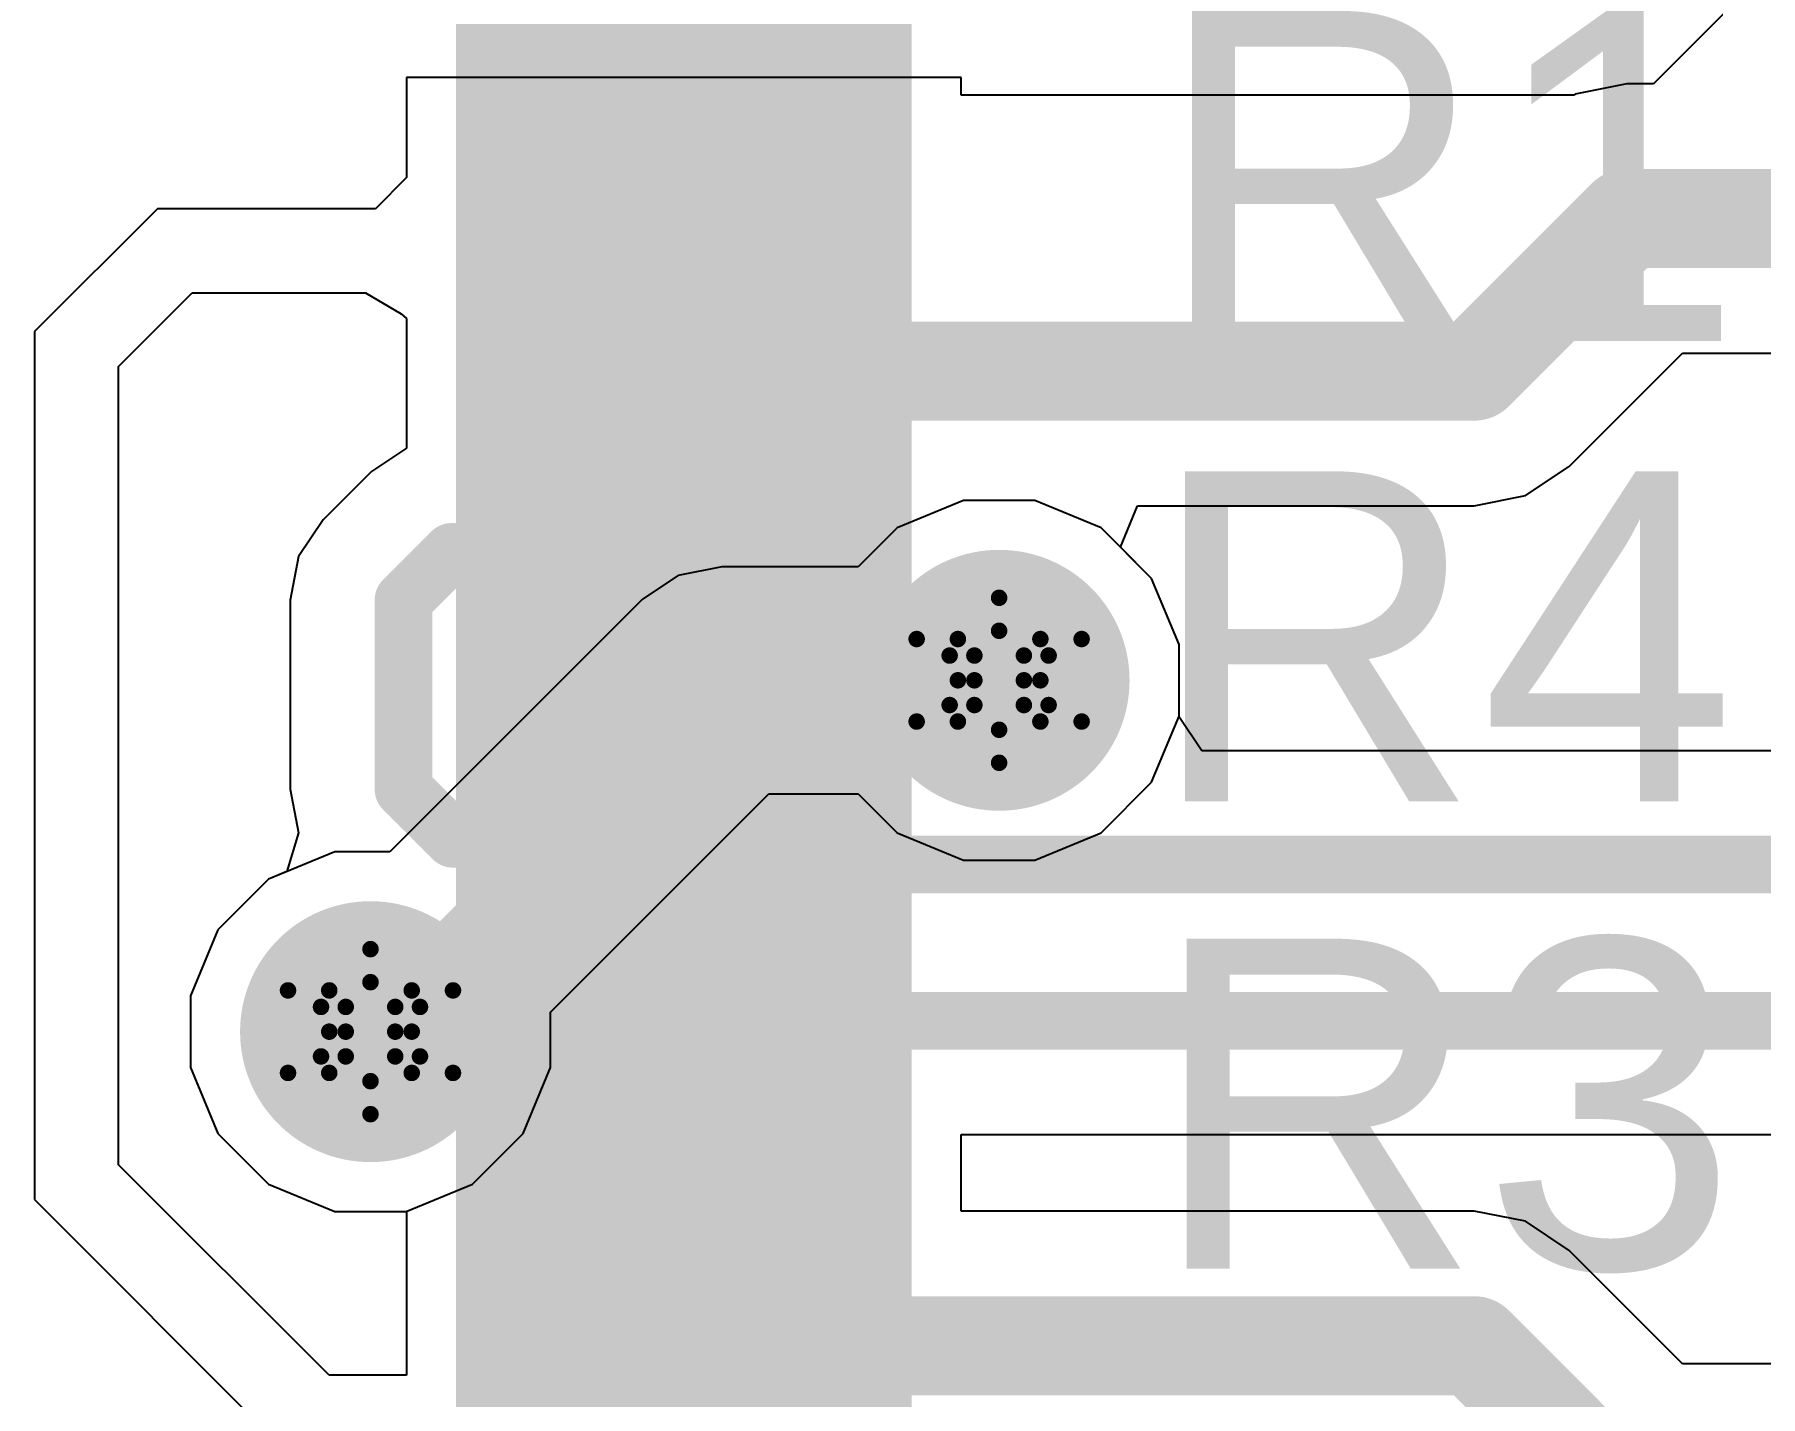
# Model space of a CAD drawing. Header units: inches. Extents: x -18 to 237, y -41 to 211.
# Drawn here: x 0.41 to 5.73, y 92 to 96.19 of the extents above; entities that cross this region are included whole.
import ezdxf

# ---------------------------------------------------------------- set-up
doc = ezdxf.new("R2010")
doc.units = ezdxf.units.IN
for name, color, linetype in [('Bottom Layer', 5, 'Continuous'), ('Bottom Solder', 6, 'Continuous'), ('Drill Drawing', 1, 'Continuous'), ('Top Layer', 1, 'Continuous'), ('Top Overlay', 2, 'Continuous'), ('Top Paste', 8, 'Continuous'), ('Top Solder', 216, 'Continuous'), ('Via Holes', 16, 'Continuous')]:
    doc.layers.add(name, color=color, linetype=linetype)
doc.styles.add('Arial', font='', dxfattribs={"height": 0.2})
doc.styles.get('Arial').set_extended_font_data('Arial')

# ---------------------------------------------------------------- blocks, each defined once
blk = doc.blocks.new('TYPE_C_31_M_12__110')
at = {"layer": 'Top Layer'}
for points in [[(0.5, 0.6), (1.1, 0.6), (1.1, -0.6), (0.5, -0.6)], [(1.3, 0.6), (1.6, 0.6), (1.6, -0.6), (1.3, -0.6)], [(1.8, 0.6), (2.1, 0.6), (2.1, -0.6), (1.8, -0.6)], [(2.3, 0.6), (2.6, 0.6), (2.6, -0.6), (2.3, -0.6)], [(2.8, 0.6), (3.1, 0.6), (3.1, -0.6), (2.8, -0.6)], [(3.6, -0.6), (3.3, -0.6), (3.3, 0.6), (3.6, 0.6)], [(4.1, -0.6), (3.8, -0.6), (3.8, 0.6), (4.1, 0.6)], [(4.6, -0.6), (4.3, -0.6), (4.3, 0.6), (4.6, 0.6)], [(5.1, -0.6), (4.8, -0.6), (4.8, 0.6), (5.1, 0.6)]]:
    blk.add_hatch(color=1, dxfattribs=at).paths.add_polyline_path(points)
at = {"layer": 'Top Paste'}
for points in [[(0.5, 0.6), (1.1, 0.6), (1.1, -0.6), (0.5, -0.6)], [(1.3, 0.6), (1.6, 0.6), (1.6, -0.6), (1.3, -0.6)], [(1.8, 0.6), (2.1, 0.6), (2.1, -0.6), (1.8, -0.6)], [(2.3, 0.6), (2.6, 0.6), (2.6, -0.6), (2.3, -0.6)], [(2.8, 0.6), (3.1, 0.6), (3.1, -0.6), (2.8, -0.6)], [(3.6, -0.6), (3.3, -0.6), (3.3, 0.6), (3.6, 0.6)], [(4.1, -0.6), (3.8, -0.6), (3.8, 0.6), (4.1, 0.6)], [(4.6, -0.6), (4.3, -0.6), (4.3, 0.6), (4.6, 0.6)], [(5.1, -0.6), (4.8, -0.6), (4.8, 0.6), (5.1, 0.6)]]:
    blk.add_hatch(color=8, dxfattribs=at).paths.add_polyline_path(points)
at = {"layer": 'Top Solder'}
for points in [[(0.3984, 0.7016), (1.2016, 0.7016), (1.2016, -0.7016), (0.3984, -0.7016)], [(1.1984, 0.7016), (1.7016, 0.7016), (1.7016, -0.7016), (1.1984, -0.7016)], [(1.6984, 0.7016), (2.2016, 0.7016), (2.2016, -0.7016), (1.6984, -0.7016)], [(2.1984, 0.7016), (2.7016, 0.7016), (2.7016, -0.7016), (2.1984, -0.7016)], [(2.6984, 0.7016), (3.2016, 0.7016), (3.2016, -0.7016), (2.6984, -0.7016)], [(3.7016, -0.7016), (3.1984, -0.7016), (3.1984, 0.7016), (3.7016, 0.7016)], [(4.2016, -0.7016), (3.6984, -0.7016), (3.6984, 0.7016), (4.2016, 0.7016)], [(4.7016, -0.7016), (4.1984, -0.7016), (4.1984, 0.7016), (4.7016, 0.7016)], [(5.2016, -0.7016), (4.6984, -0.7016), (4.6984, 0.7016), (5.2016, 0.7016)]]:
    blk.add_hatch(color=216, dxfattribs=at).paths.add_polyline_path(points)

msp = doc.modelspace()

# ---------------------------------------------------------------- hatches: boundary and pattern name
at = {"layer": 'Bottom Layer'}
h = msp.add_hatch(color=5, dxfattribs=at)
edge = h.paths.add_edge_path()
edge.add_arc((3.3836, 94.2017), 0.3, 0, 360)
h = msp.add_hatch(color=5, dxfattribs=at)
edge = h.paths.add_edge_path()
edge.add_arc((1.4478, 93.12), 0.3, 0, 360)
at = {"layer": 'Bottom Solder'}
h = msp.add_hatch(color=6, dxfattribs=at)
edge = h.paths.add_edge_path()
edge.add_arc((3.3836, 94.2017), 0.4016, 0, 360)
h = msp.add_hatch(color=6, dxfattribs=at)
edge = h.paths.add_edge_path()
edge.add_arc((1.4478, 93.12), 0.4016, 0, 360)
at = {"layer": 'Top Layer'}
h = msp.add_hatch(color=1, dxfattribs=at)
edge = h.paths.add_edge_path()
edge.add_arc((3.3836, 94.2017), 0.3, 0, 360)
h = msp.add_hatch(color=1, dxfattribs=at)
edge = h.paths.add_edge_path()
edge.add_arc((1.4478, 93.12), 0.3, 0, 360)
at = {"layer": 'Top Solder'}
h = msp.add_hatch(color=216, dxfattribs=at)
edge = h.paths.add_edge_path()
edge.add_arc((3.3836, 94.2017), 0.4016, 0, 360)
h = msp.add_hatch(color=216, dxfattribs=at)
edge = h.paths.add_edge_path()
edge.add_arc((1.4478, 93.12), 0.4016, 0, 360)
at = {"layer": 'Via Holes'}
h = msp.add_hatch(color=7, dxfattribs=at)
edge = h.paths.add_edge_path()
edge.add_arc((3.3836, 94.2017), 0.15, 0, 360)
h = msp.add_hatch(color=7, dxfattribs=at)
edge = h.paths.add_edge_path()
edge.add_arc((1.4478, 93.12), 0.15, 0, 360)

# ---------------------------------------------------------------- linework, layer by layer
at = {"layer": 'Bottom Layer'}
for p, q in [((3.2734, 94.7557), (3.0698, 94.6714)), ((3.4938, 94.7557), (3.2734, 94.7557)), ((3.6974, 94.6714), (3.4938, 94.7557)), ((3.0698, 94.6714), (2.9498, 94.5514)), ((3.8533, 94.5156), (3.6974, 94.6714)), ((2.3957, 94.5247), (2.2823, 94.449)), ((2.5295, 94.5514), (2.3957, 94.5247)), ((2.9498, 94.5514), (2.5295, 94.5514)), ((2.5295, 94.5514), (2.5295, 94.5514)), ((3.9376, 94.3119), (3.8533, 94.5156)), ((2.2823, 94.4489), (1.5074, 93.674)), ((2.2823, 94.449), (2.2823, 94.4489)), ((3.9376, 94.0915), (3.9376, 94.3119)), ((3.8533, 93.8879), (3.9376, 94.0915)), ((3.6974, 93.7321), (3.8533, 93.8879)), ((2.0018, 93.1796), (2.6743, 93.8521)), ((2.6743, 93.8521), (2.9498, 93.8521)), ((2.9498, 93.8521), (3.0698, 93.7321)), ((3.0698, 93.7321), (3.2734, 93.6477)), ((3.4938, 93.6477), (3.6974, 93.7321)), ((1.3376, 93.674), (1.134, 93.5897)), ((1.5074, 93.674), (1.3376, 93.674)), ((3.2734, 93.6477), (3.4938, 93.6477)), ((1.134, 93.5897), (0.9781, 93.4339)), ((0.9781, 93.4339), (0.8938, 93.2302)), ((0.8938, 93.2302), (0.8938, 93.0098)), ((2.0018, 93.0098), (2.0018, 93.1796)), ((0.8938, 93.0098), (0.9781, 92.8062)), ((1.9175, 92.8062), (2.0018, 93.0098)), ((0.9781, 92.8062), (1.134, 92.6504)), ((1.7616, 92.6504), (1.9175, 92.8062)), ((1.134, 92.6504), (1.3376, 92.566)), ((1.558, 92.566), (1.7616, 92.6504)), ((1.3376, 92.566), (1.558, 92.566))]:
    msp.add_line(p, q, dxfattribs=at)
for points in [[(1.4478, 93.12, 0.1778, 0.1778, 0), (2.5295, 94.2017, 0.1778, 0.1778, 0)], [(2.5295, 94.2017, 0.1778, 0.1778, 0), (3.3836, 94.2017, 0.1778, 0.1778, 0)]]:
    msp.add_lwpolyline(points, format="xyseb", dxfattribs=at)
for points in [[(2.485, 94.2017, 0.0889, 0.0889, 1), (2.5739, 94.2017, 0.0889, 0.0889, 1)], [(2.485, 94.2017, 0.0889, 0.0889, 1), (2.5739, 94.2017, 0.0889, 0.0889, 1)], [(3.3392, 94.2017, 0.0889, 0.0889, 1), (3.4281, 94.2017, 0.0889, 0.0889, 1)], [(1.4034, 93.12, 0.0889, 0.0889, 1), (1.4923, 93.12, 0.0889, 0.0889, 1)]]:
    msp.add_lwpolyline(points, format="xyseb", close=True, dxfattribs=at)
at = {"layer": 'Drill Drawing'}
for points in [[(3.2566, 94.3287, 0.0508, 0.0508, 0), (3.3836, 94.4557, 0.0508, 0.0508, 0)], [(3.3836, 94.4557, 0.0508, 0.0508, 0), (3.5106, 94.3287, 0.0508, 0.0508, 0)], [(3.1296, 94.3287, 0.0508, 0.0508, 0), (3.2566, 94.2017, 0.0508, 0.0508, 0)], [(3.1296, 94.3287, 0.0508, 0.0508, 0), (3.2566, 94.3287, 0.0508, 0.0508, 0)], [(3.3074, 94.2779, 0.0508, 0.0508, 0), (3.3836, 94.3541, 0.0508, 0.0508, 0)], [(3.3836, 94.3541, 0.0508, 0.0508, 0), (3.4598, 94.2779, 0.0508, 0.0508, 0)], [(3.5106, 94.3287, 0.0508, 0.0508, 0), (3.6376, 94.3287, 0.0508, 0.0508, 0)], [(3.5106, 94.2017, 0.0508, 0.0508, 0), (3.6376, 94.3287, 0.0508, 0.0508, 0)], [(3.2312, 94.2779, 0.0508, 0.0508, 0), (3.3074, 94.2017, 0.0508, 0.0508, 0)], [(3.2312, 94.2779, 0.0508, 0.0508, 0), (3.3074, 94.2779, 0.0508, 0.0508, 0)], [(3.4598, 94.2779, 0.0508, 0.0508, 0), (3.536, 94.2779, 0.0508, 0.0508, 0)], [(3.4598, 94.2017, 0.0508, 0.0508, 0), (3.536, 94.2779, 0.0508, 0.0508, 0)], [(3.1296, 94.0747, 0.0508, 0.0508, 0), (3.2566, 94.2017, 0.0508, 0.0508, 0)], [(3.2312, 94.1255, 0.0508, 0.0508, 0), (3.3074, 94.2017, 0.0508, 0.0508, 0)], [(3.4598, 94.2017, 0.0508, 0.0508, 0), (3.536, 94.1255, 0.0508, 0.0508, 0)], [(3.5106, 94.2017, 0.0508, 0.0508, 0), (3.6376, 94.0747, 0.0508, 0.0508, 0)], [(3.2312, 94.1255, 0.0508, 0.0508, 0), (3.3074, 94.1255, 0.0508, 0.0508, 0)], [(3.3074, 94.1255, 0.0508, 0.0508, 0), (3.3836, 94.0493, 0.0508, 0.0508, 0)], [(3.3836, 94.0493, 0.0508, 0.0508, 0), (3.4598, 94.1255, 0.0508, 0.0508, 0)], [(3.4598, 94.1255, 0.0508, 0.0508, 0), (3.536, 94.1255, 0.0508, 0.0508, 0)], [(3.1296, 94.0747, 0.0508, 0.0508, 0), (3.2566, 94.0747, 0.0508, 0.0508, 0)], [(3.2566, 94.0747, 0.0508, 0.0508, 0), (3.3836, 93.9477, 0.0508, 0.0508, 0)], [(3.3836, 93.9477, 0.0508, 0.0508, 0), (3.5106, 94.0747, 0.0508, 0.0508, 0)], [(3.5106, 94.0747, 0.0508, 0.0508, 0), (3.6376, 94.0747, 0.0508, 0.0508, 0)], [(1.3208, 93.247, 0.0508, 0.0508, 0), (1.4478, 93.374, 0.0508, 0.0508, 0)], [(1.4478, 93.374, 0.0508, 0.0508, 0), (1.5748, 93.247, 0.0508, 0.0508, 0)], [(1.3716, 93.1962, 0.0508, 0.0508, 0), (1.4478, 93.2724, 0.0508, 0.0508, 0)], [(1.4478, 93.2724, 0.0508, 0.0508, 0), (1.524, 93.1962, 0.0508, 0.0508, 0)], [(1.1938, 93.247, 0.0508, 0.0508, 0), (1.3208, 93.12, 0.0508, 0.0508, 0)], [(1.1938, 93.247, 0.0508, 0.0508, 0), (1.3208, 93.247, 0.0508, 0.0508, 0)], [(1.5748, 93.247, 0.0508, 0.0508, 0), (1.7018, 93.247, 0.0508, 0.0508, 0)], [(1.5748, 93.12, 0.0508, 0.0508, 0), (1.7018, 93.247, 0.0508, 0.0508, 0)], [(1.2954, 93.1962, 0.0508, 0.0508, 0), (1.3716, 93.12, 0.0508, 0.0508, 0)], [(1.2954, 93.1962, 0.0508, 0.0508, 0), (1.3716, 93.1962, 0.0508, 0.0508, 0)], [(1.524, 93.1962, 0.0508, 0.0508, 0), (1.6002, 93.1962, 0.0508, 0.0508, 0)], [(1.524, 93.12, 0.0508, 0.0508, 0), (1.6002, 93.1962, 0.0508, 0.0508, 0)], [(1.1938, 92.993, 0.0508, 0.0508, 0), (1.3208, 93.12, 0.0508, 0.0508, 0)], [(1.2954, 93.0438, 0.0508, 0.0508, 0), (1.3716, 93.12, 0.0508, 0.0508, 0)], [(1.524, 93.12, 0.0508, 0.0508, 0), (1.6002, 93.0438, 0.0508, 0.0508, 0)], [(1.5748, 93.12, 0.0508, 0.0508, 0), (1.7018, 92.993, 0.0508, 0.0508, 0)], [(1.2954, 93.0438, 0.0508, 0.0508, 0), (1.3716, 93.0438, 0.0508, 0.0508, 0)], [(1.3716, 93.0438, 0.0508, 0.0508, 0), (1.4478, 92.9676, 0.0508, 0.0508, 0)], [(1.4478, 92.9676, 0.0508, 0.0508, 0), (1.524, 93.0438, 0.0508, 0.0508, 0)], [(1.524, 93.0438, 0.0508, 0.0508, 0), (1.6002, 93.0438, 0.0508, 0.0508, 0)], [(1.1938, 92.993, 0.0508, 0.0508, 0), (1.3208, 92.993, 0.0508, 0.0508, 0)], [(1.3208, 92.993, 0.0508, 0.0508, 0), (1.4478, 92.866, 0.0508, 0.0508, 0)], [(1.4478, 92.866, 0.0508, 0.0508, 0), (1.5748, 92.993, 0.0508, 0.0508, 0)], [(1.5748, 92.993, 0.0508, 0.0508, 0), (1.7018, 92.993, 0.0508, 0.0508, 0)]]:
    msp.add_lwpolyline(points, format="xyseb", dxfattribs=at)
for points in [[(3.3709, 94.4557, 0.0254, 0.0254, 1), (3.3963, 94.4557, 0.0254, 0.0254, 1)], [(3.3709, 94.4557, 0.0254, 0.0254, 1), (3.3963, 94.4557, 0.0254, 0.0254, 1)], [(3.1169, 94.3287, 0.0254, 0.0254, 1), (3.1423, 94.3287, 0.0254, 0.0254, 1)], [(3.1169, 94.3287, 0.0254, 0.0254, 1), (3.1423, 94.3287, 0.0254, 0.0254, 1)], [(3.2439, 94.3287, 0.0254, 0.0254, 1), (3.2693, 94.3287, 0.0254, 0.0254, 1)], [(3.2439, 94.3287, 0.0254, 0.0254, 1), (3.2693, 94.3287, 0.0254, 0.0254, 1)], [(3.3709, 94.3541, 0.0254, 0.0254, 1), (3.3963, 94.3541, 0.0254, 0.0254, 1)], [(3.3709, 94.3541, 0.0254, 0.0254, 1), (3.3963, 94.3541, 0.0254, 0.0254, 1)], [(3.4979, 94.3287, 0.0254, 0.0254, 1), (3.5233, 94.3287, 0.0254, 0.0254, 1)], [(3.4979, 94.3287, 0.0254, 0.0254, 1), (3.5233, 94.3287, 0.0254, 0.0254, 1)], [(3.6249, 94.3287, 0.0254, 0.0254, 1), (3.6503, 94.3287, 0.0254, 0.0254, 1)], [(3.6249, 94.3287, 0.0254, 0.0254, 1), (3.6503, 94.3287, 0.0254, 0.0254, 1)], [(3.2185, 94.2779, 0.0254, 0.0254, 1), (3.2439, 94.2779, 0.0254, 0.0254, 1)], [(3.2185, 94.2779, 0.0254, 0.0254, 1), (3.2439, 94.2779, 0.0254, 0.0254, 1)], [(3.2947, 94.2779, 0.0254, 0.0254, 1), (3.3201, 94.2779, 0.0254, 0.0254, 1)], [(3.2947, 94.2779, 0.0254, 0.0254, 1), (3.3201, 94.2779, 0.0254, 0.0254, 1)], [(3.4471, 94.2779, 0.0254, 0.0254, 1), (3.4725, 94.2779, 0.0254, 0.0254, 1)], [(3.4471, 94.2779, 0.0254, 0.0254, 1), (3.4725, 94.2779, 0.0254, 0.0254, 1)], [(3.5233, 94.2779, 0.0254, 0.0254, 1), (3.5487, 94.2779, 0.0254, 0.0254, 1)], [(3.5233, 94.2779, 0.0254, 0.0254, 1), (3.5487, 94.2779, 0.0254, 0.0254, 1)], [(3.2439, 94.2017, 0.0254, 0.0254, 1), (3.2693, 94.2017, 0.0254, 0.0254, 1)], [(3.2439, 94.2017, 0.0254, 0.0254, 1), (3.2693, 94.2017, 0.0254, 0.0254, 1)], [(3.2947, 94.2017, 0.0254, 0.0254, 1), (3.3201, 94.2017, 0.0254, 0.0254, 1)], [(3.2947, 94.2017, 0.0254, 0.0254, 1), (3.3201, 94.2017, 0.0254, 0.0254, 1)], [(3.4471, 94.2017, 0.0254, 0.0254, 1), (3.4725, 94.2017, 0.0254, 0.0254, 1)], [(3.4471, 94.2017, 0.0254, 0.0254, 1), (3.4725, 94.2017, 0.0254, 0.0254, 1)], [(3.4979, 94.2017, 0.0254, 0.0254, 1), (3.5233, 94.2017, 0.0254, 0.0254, 1)], [(3.4979, 94.2017, 0.0254, 0.0254, 1), (3.5233, 94.2017, 0.0254, 0.0254, 1)], [(3.2185, 94.1255, 0.0254, 0.0254, 1), (3.2439, 94.1255, 0.0254, 0.0254, 1)], [(3.2185, 94.1255, 0.0254, 0.0254, 1), (3.2439, 94.1255, 0.0254, 0.0254, 1)], [(3.2947, 94.1255, 0.0254, 0.0254, 1), (3.3201, 94.1255, 0.0254, 0.0254, 1)], [(3.2947, 94.1255, 0.0254, 0.0254, 1), (3.3201, 94.1255, 0.0254, 0.0254, 1)], [(3.4471, 94.1255, 0.0254, 0.0254, 1), (3.4725, 94.1255, 0.0254, 0.0254, 1)], [(3.4471, 94.1255, 0.0254, 0.0254, 1), (3.4725, 94.1255, 0.0254, 0.0254, 1)], [(3.5233, 94.1255, 0.0254, 0.0254, 1), (3.5487, 94.1255, 0.0254, 0.0254, 1)], [(3.5233, 94.1255, 0.0254, 0.0254, 1), (3.5487, 94.1255, 0.0254, 0.0254, 1)], [(3.1169, 94.0747, 0.0254, 0.0254, 1), (3.1423, 94.0747, 0.0254, 0.0254, 1)], [(3.1169, 94.0747, 0.0254, 0.0254, 1), (3.1423, 94.0747, 0.0254, 0.0254, 1)], [(3.2439, 94.0747, 0.0254, 0.0254, 1), (3.2693, 94.0747, 0.0254, 0.0254, 1)], [(3.2439, 94.0747, 0.0254, 0.0254, 1), (3.2693, 94.0747, 0.0254, 0.0254, 1)], [(3.3709, 94.0493, 0.0254, 0.0254, 1), (3.3963, 94.0493, 0.0254, 0.0254, 1)], [(3.3709, 94.0493, 0.0254, 0.0254, 1), (3.3963, 94.0493, 0.0254, 0.0254, 1)], [(3.4979, 94.0747, 0.0254, 0.0254, 1), (3.5233, 94.0747, 0.0254, 0.0254, 1)], [(3.4979, 94.0747, 0.0254, 0.0254, 1), (3.5233, 94.0747, 0.0254, 0.0254, 1)], [(3.6249, 94.0747, 0.0254, 0.0254, 1), (3.6503, 94.0747, 0.0254, 0.0254, 1)], [(3.6249, 94.0747, 0.0254, 0.0254, 1), (3.6503, 94.0747, 0.0254, 0.0254, 1)], [(3.3709, 93.9477, 0.0254, 0.0254, 1), (3.3963, 93.9477, 0.0254, 0.0254, 1)], [(3.3709, 93.9477, 0.0254, 0.0254, 1), (3.3963, 93.9477, 0.0254, 0.0254, 1)], [(1.4351, 93.374, 0.0254, 0.0254, 1), (1.4605, 93.374, 0.0254, 0.0254, 1)], [(1.4351, 93.374, 0.0254, 0.0254, 1), (1.4605, 93.374, 0.0254, 0.0254, 1)], [(1.4351, 93.2724, 0.0254, 0.0254, 1), (1.4605, 93.2724, 0.0254, 0.0254, 1)], [(1.4351, 93.2724, 0.0254, 0.0254, 1), (1.4605, 93.2724, 0.0254, 0.0254, 1)], [(1.1811, 93.247, 0.0254, 0.0254, 1), (1.2065, 93.247, 0.0254, 0.0254, 1)], [(1.1811, 93.247, 0.0254, 0.0254, 1), (1.2065, 93.247, 0.0254, 0.0254, 1)], [(1.3081, 93.247, 0.0254, 0.0254, 1), (1.3335, 93.247, 0.0254, 0.0254, 1)], [(1.3081, 93.247, 0.0254, 0.0254, 1), (1.3335, 93.247, 0.0254, 0.0254, 1)], [(1.5621, 93.247, 0.0254, 0.0254, 1), (1.5875, 93.247, 0.0254, 0.0254, 1)], [(1.5621, 93.247, 0.0254, 0.0254, 1), (1.5875, 93.247, 0.0254, 0.0254, 1)], [(1.6891, 93.247, 0.0254, 0.0254, 1), (1.7145, 93.247, 0.0254, 0.0254, 1)], [(1.6891, 93.247, 0.0254, 0.0254, 1), (1.7145, 93.247, 0.0254, 0.0254, 1)], [(1.2827, 93.1962, 0.0254, 0.0254, 1), (1.3081, 93.1962, 0.0254, 0.0254, 1)], [(1.2827, 93.1962, 0.0254, 0.0254, 1), (1.3081, 93.1962, 0.0254, 0.0254, 1)], [(1.3589, 93.1962, 0.0254, 0.0254, 1), (1.3843, 93.1962, 0.0254, 0.0254, 1)], [(1.3589, 93.1962, 0.0254, 0.0254, 1), (1.3843, 93.1962, 0.0254, 0.0254, 1)], [(1.5113, 93.1962, 0.0254, 0.0254, 1), (1.5367, 93.1962, 0.0254, 0.0254, 1)], [(1.5113, 93.1962, 0.0254, 0.0254, 1), (1.5367, 93.1962, 0.0254, 0.0254, 1)], [(1.5875, 93.1962, 0.0254, 0.0254, 1), (1.6129, 93.1962, 0.0254, 0.0254, 1)], [(1.5875, 93.1962, 0.0254, 0.0254, 1), (1.6129, 93.1962, 0.0254, 0.0254, 1)], [(1.3081, 93.12, 0.0254, 0.0254, 1), (1.3335, 93.12, 0.0254, 0.0254, 1)], [(1.3081, 93.12, 0.0254, 0.0254, 1), (1.3335, 93.12, 0.0254, 0.0254, 1)], [(1.3589, 93.12, 0.0254, 0.0254, 1), (1.3843, 93.12, 0.0254, 0.0254, 1)], [(1.3589, 93.12, 0.0254, 0.0254, 1), (1.3843, 93.12, 0.0254, 0.0254, 1)], [(1.5113, 93.12, 0.0254, 0.0254, 1), (1.5367, 93.12, 0.0254, 0.0254, 1)], [(1.5113, 93.12, 0.0254, 0.0254, 1), (1.5367, 93.12, 0.0254, 0.0254, 1)], [(1.5621, 93.12, 0.0254, 0.0254, 1), (1.5875, 93.12, 0.0254, 0.0254, 1)], [(1.5621, 93.12, 0.0254, 0.0254, 1), (1.5875, 93.12, 0.0254, 0.0254, 1)], [(1.2827, 93.0438, 0.0254, 0.0254, 1), (1.3081, 93.0438, 0.0254, 0.0254, 1)], [(1.2827, 93.0438, 0.0254, 0.0254, 1), (1.3081, 93.0438, 0.0254, 0.0254, 1)], [(1.3589, 93.0438, 0.0254, 0.0254, 1), (1.3843, 93.0438, 0.0254, 0.0254, 1)], [(1.3589, 93.0438, 0.0254, 0.0254, 1), (1.3843, 93.0438, 0.0254, 0.0254, 1)], [(1.5113, 93.0438, 0.0254, 0.0254, 1), (1.5367, 93.0438, 0.0254, 0.0254, 1)], [(1.5113, 93.0438, 0.0254, 0.0254, 1), (1.5367, 93.0438, 0.0254, 0.0254, 1)], [(1.5875, 93.0438, 0.0254, 0.0254, 1), (1.6129, 93.0438, 0.0254, 0.0254, 1)], [(1.5875, 93.0438, 0.0254, 0.0254, 1), (1.6129, 93.0438, 0.0254, 0.0254, 1)], [(1.1811, 92.993, 0.0254, 0.0254, 1), (1.2065, 92.993, 0.0254, 0.0254, 1)], [(1.1811, 92.993, 0.0254, 0.0254, 1), (1.2065, 92.993, 0.0254, 0.0254, 1)], [(1.3081, 92.993, 0.0254, 0.0254, 1), (1.3335, 92.993, 0.0254, 0.0254, 1)], [(1.3081, 92.993, 0.0254, 0.0254, 1), (1.3335, 92.993, 0.0254, 0.0254, 1)], [(1.5621, 92.993, 0.0254, 0.0254, 1), (1.5875, 92.993, 0.0254, 0.0254, 1)], [(1.5621, 92.993, 0.0254, 0.0254, 1), (1.5875, 92.993, 0.0254, 0.0254, 1)], [(1.6891, 92.993, 0.0254, 0.0254, 1), (1.7145, 92.993, 0.0254, 0.0254, 1)], [(1.6891, 92.993, 0.0254, 0.0254, 1), (1.7145, 92.993, 0.0254, 0.0254, 1)], [(1.4351, 92.9676, 0.0254, 0.0254, 1), (1.4605, 92.9676, 0.0254, 0.0254, 1)], [(1.4351, 92.9676, 0.0254, 0.0254, 1), (1.4605, 92.9676, 0.0254, 0.0254, 1)], [(1.4351, 92.866, 0.0254, 0.0254, 1), (1.4605, 92.866, 0.0254, 0.0254, 1)], [(1.4351, 92.866, 0.0254, 0.0254, 1), (1.4605, 92.866, 0.0254, 0.0254, 1)]]:
    msp.add_lwpolyline(points, format="xyseb", close=True, dxfattribs=at)
at = {"layer": 'Top Layer'}
for p, q in [((5.726, 96.3653), (5.3988, 96.038)), ((3.267, 96.0573), (1.559, 96.0573)), ((1.559, 96.0573), (1.559, 95.7493)), ((3.267, 96.0033), (3.267, 96.0573)), ((5.153, 96.0033), (3.267, 96.0033)), ((5.1578, 96.0065), (5.153, 96.0033)), ((5.3164, 96.038), (5.1578, 96.0065)), ((5.3988, 96.038), (5.3164, 96.038)), ((1.559, 95.7493), (1.463, 95.6533)), ((0.7914, 95.6533), (0.4132, 95.2751)), ((1.463, 95.6533), (0.7914, 95.6533)), ((0.6722, 95.1678), (0.8987, 95.3943)), ((0.8987, 95.3943), (1.432, 95.3943)), ((1.432, 95.3943), (1.5419, 95.3295)), ((1.5419, 95.3295), (1.559, 95.3155)), ((1.559, 95.3155), (1.559, 94.9166)), ((0.4132, 95.2751), (0.4132, 92.6031)), ((5.139, 94.8603), (5.488, 95.2093)), ((5.488, 95.2093), (5.7658, 95.2093)), ((0.6722, 92.7104), (0.6722, 95.1678)), ((1.559, 94.9166), (1.4506, 94.8442)), ((1.4506, 94.8442), (1.3024, 94.696)), ((1.4506, 94.8442), (1.4506, 94.8442)), ((5.0046, 94.7705), (5.139, 94.8603)), ((4.846, 94.7389), (5.0046, 94.7705)), ((3.7569, 94.6119), (3.8095, 94.7389)), ((3.8095, 94.7389), (4.846, 94.7389)), ((1.3024, 94.696), (1.2266, 94.5826)), ((3.8533, 94.5156), (3.7569, 94.6119)), ((1.2266, 94.5826), (1.2, 94.4488)), ((3.9376, 94.3119), (3.8533, 94.5156)), ((1.2, 94.4488), (1.2, 93.8662)), ((3.9376, 94.0915), (3.9376, 94.3119)), ((3.9371, 94.0903), (3.9376, 94.0915)), ((4.0077, 93.9847), (3.9371, 94.0903)), ((5.7658, 93.9847), (4.0077, 93.9847)), ((1.2, 93.8662), (1.2266, 93.7325)), ((1.2266, 93.7325), (1.1904, 93.6131)), ((1.1904, 93.6131), (1.134, 93.5897)), ((1.134, 93.5897), (0.9781, 93.4339)), ((0.9781, 93.4339), (0.8938, 93.2302)), ((0.8938, 93.2302), (0.8938, 93.0098)), ((0.8938, 93.0098), (0.9781, 92.8062)), ((0.9781, 92.8062), (1.134, 92.6504)), ((3.267, 92.5677), (3.267, 92.8037)), ((3.267, 92.8037), (5.7715, 92.8037)), ((1.3203, 92.0623), (0.6722, 92.7104)), ((1.134, 92.6504), (1.3376, 92.566)), ((0.4132, 92.6031), (1.213, 91.8033)), ((1.3376, 92.566), (1.558, 92.566)), ((1.558, 92.566), (1.559, 92.5654)), ((1.559, 92.5654), (1.559, 92.0623)), ((4.846, 92.5677), (3.267, 92.5677)), ((5.0046, 92.5361), (4.846, 92.5677)), ((5.139, 92.4463), (5.0046, 92.5361)), ((5.488, 92.0973), (5.139, 92.4463)), ((1.559, 92.0623), (1.3203, 92.0623)), ((5.7715, 92.0973), (5.488, 92.0973))]:
    msp.add_line(p, q, dxfattribs=at)
for points in [[(4.846, 95.1533, 0.3048, 0.3048, 0), (5.3164, 95.6237, 0.3048, 0.3048, 0)], [(5.3164, 95.6237, 0.3048, 0.3048, 0), (6.2484, 95.6237, 0.3048, 0.3048, 0)], [(2.413, 95.1533, 0.3048, 0.3048, 0), (4.846, 95.1533, 0.3048, 0.3048, 0)], [(2.3567, 94.5969, 0.1778, 0.1778, 0), (2.413, 94.6533, 0.1778, 0.1778, 0)], [(1.5496, 94.4488, 0.1778, 0.1778, 0), (1.6978, 94.5969, 0.1778, 0.1778, 0)], [(1.6978, 94.5969, 0.1778, 0.1778, 0), (2.3567, 94.5969, 0.1778, 0.1778, 0)], [(1.5496, 93.8662, 0.1778, 0.1778, 0), (1.5496, 94.4488, 0.1778, 0.1778, 0)], [(3.3594, 94.1775, 0.1778, 0.1778, 0), (3.3836, 94.2017, 0.1778, 0.1778, 0)], [(2.413, 94.1533, 0.1778, 0.1778, 0), (2.4372, 94.1775, 0.1778, 0.1778, 0)], [(2.4372, 94.1775, 0.1778, 0.1778, 0), (3.3594, 94.1775, 0.1778, 0.1778, 0)], [(1.5496, 93.8662, 0.1778, 0.1778, 0), (1.702, 93.7138, 0.1778, 0.1778, 0)], [(1.702, 93.7138, 0.1778, 0.1778, 0), (2.3524, 93.7138, 0.1778, 0.1778, 0)], [(2.3524, 93.7138, 0.1778, 0.1778, 0), (2.413, 93.6533, 0.1778, 0.1778, 0)], [(2.413, 93.6533, 0.1778, 0.1778, 0), (2.4312, 93.635, 0.1778, 0.1778, 0)], [(2.4312, 93.635, 0.1778, 0.1778, 0), (5.8191, 93.635, 0.1778, 0.1778, 0)], [(1.4478, 93.12, 0.1778, 0.1778, 0), (1.481, 93.1533, 0.1778, 0.1778, 0)], [(1.481, 93.1533, 0.1778, 0.1778, 0), (2.413, 93.1533, 0.1778, 0.1778, 0)], [(2.413, 93.1533, 0.1778, 0.1778, 0), (6.193, 93.1533, 0.1778, 0.1778, 0)], [(1.3337, 93.12, 0.1778, 0.1778, 0), (1.4478, 93.12, 0.1778, 0.1778, 0)], [(2.413, 92.1533, 0.3048, 0.3048, 0), (4.846, 92.1533, 0.3048, 0.3048, 0)], [(4.846, 92.1533, 0.3048, 0.3048, 0), (5.3164, 91.6829, 0.3048, 0.3048, 0)]]:
    msp.add_lwpolyline(points, format="xyseb", dxfattribs=at)
for points in [[(5.2402, 95.6237, 0.1524, 0.1524, 1), (5.3926, 95.6237, 0.1524, 0.1524, 1)], [(5.2402, 95.6237, 0.1524, 0.1524, 1), (5.3926, 95.6237, 0.1524, 0.1524, 1)], [(2.3368, 95.1533, 0.1524, 0.1524, 1), (2.4892, 95.1533, 0.1524, 0.1524, 1)], [(4.7698, 95.1533, 0.1524, 0.1524, 1), (4.9222, 95.1533, 0.1524, 0.1524, 1)], [(4.7698, 95.1533, 0.1524, 0.1524, 1), (4.9222, 95.1533, 0.1524, 0.1524, 1)], [(2.3686, 94.6533, 0.0889, 0.0889, 1), (2.4575, 94.6533, 0.0889, 0.0889, 1)], [(1.6533, 94.5969, 0.0889, 0.0889, 1), (1.7422, 94.5969, 0.0889, 0.0889, 1)], [(1.6533, 94.5969, 0.0889, 0.0889, 1), (1.7422, 94.5969, 0.0889, 0.0889, 1)], [(2.3122, 94.5969, 0.0889, 0.0889, 1), (2.4011, 94.5969, 0.0889, 0.0889, 1)], [(2.3122, 94.5969, 0.0889, 0.0889, 1), (2.4011, 94.5969, 0.0889, 0.0889, 1)], [(1.5052, 94.4488, 0.0889, 0.0889, 1), (1.5941, 94.4488, 0.0889, 0.0889, 1)], [(1.5052, 94.4488, 0.0889, 0.0889, 1), (1.5941, 94.4488, 0.0889, 0.0889, 1)], [(3.3392, 94.2017, 0.0889, 0.0889, 1), (3.4281, 94.2017, 0.0889, 0.0889, 1)], [(2.3686, 94.1533, 0.0889, 0.0889, 1), (2.4575, 94.1533, 0.0889, 0.0889, 1)], [(2.3928, 94.1775, 0.0889, 0.0889, 1), (2.4817, 94.1775, 0.0889, 0.0889, 1)], [(2.3928, 94.1775, 0.0889, 0.0889, 1), (2.4817, 94.1775, 0.0889, 0.0889, 1)], [(3.3149, 94.1775, 0.0889, 0.0889, 1), (3.4038, 94.1775, 0.0889, 0.0889, 1)], [(3.3149, 94.1775, 0.0889, 0.0889, 1), (3.4038, 94.1775, 0.0889, 0.0889, 1)], [(1.5052, 93.8662, 0.0889, 0.0889, 1), (1.5941, 93.8662, 0.0889, 0.0889, 1)], [(1.5052, 93.8662, 0.0889, 0.0889, 1), (1.5941, 93.8662, 0.0889, 0.0889, 1)], [(1.6575, 93.7138, 0.0889, 0.0889, 1), (1.7464, 93.7138, 0.0889, 0.0889, 1)], [(1.6575, 93.7138, 0.0889, 0.0889, 1), (1.7464, 93.7138, 0.0889, 0.0889, 1)], [(2.308, 93.7138, 0.0889, 0.0889, 1), (2.3969, 93.7138, 0.0889, 0.0889, 1)], [(2.308, 93.7138, 0.0889, 0.0889, 1), (2.3969, 93.7138, 0.0889, 0.0889, 1)], [(2.3686, 93.6533, 0.0889, 0.0889, 1), (2.4575, 93.6533, 0.0889, 0.0889, 1)], [(2.3686, 93.6533, 0.0889, 0.0889, 1), (2.4575, 93.6533, 0.0889, 0.0889, 1)], [(2.3868, 93.635, 0.0889, 0.0889, 1), (2.4757, 93.635, 0.0889, 0.0889, 1)], [(2.3868, 93.635, 0.0889, 0.0889, 1), (2.4757, 93.635, 0.0889, 0.0889, 1)], [(1.4366, 93.1533, 0.0889, 0.0889, 1), (1.5255, 93.1533, 0.0889, 0.0889, 1)], [(1.4366, 93.1533, 0.0889, 0.0889, 1), (1.5255, 93.1533, 0.0889, 0.0889, 1)], [(2.3686, 93.1533, 0.0889, 0.0889, 1), (2.4575, 93.1533, 0.0889, 0.0889, 1)], [(2.3686, 93.1533, 0.0889, 0.0889, 1), (2.4575, 93.1533, 0.0889, 0.0889, 1)], [(1.2892, 93.12, 0.0889, 0.0889, 1), (1.3781, 93.12, 0.0889, 0.0889, 1)], [(1.4034, 93.12, 0.0889, 0.0889, 1), (1.4923, 93.12, 0.0889, 0.0889, 1)], [(1.4034, 93.12, 0.0889, 0.0889, 1), (1.4923, 93.12, 0.0889, 0.0889, 1)], [(2.3368, 92.1533, 0.1524, 0.1524, 1), (2.4892, 92.1533, 0.1524, 0.1524, 1)], [(4.7698, 92.1533, 0.1524, 0.1524, 1), (4.9222, 92.1533, 0.1524, 0.1524, 1)], [(4.7698, 92.1533, 0.1524, 0.1524, 1), (4.9222, 92.1533, 0.1524, 0.1524, 1)]]:
    msp.add_lwpolyline(points, format="xyseb", close=True, dxfattribs=at)

# ---------------------------------------------------------------- block references
at = {"rotation": 270}
msp.add_blockref('TYPE_C_31_M_12__110', (2.413, 97.1033), dxfattribs=at)

# ---------------------------------------------------------------- texts
at = {"layer": 'Top Overlay', "style": 'Arial'}
for s, p in [('R1', (3.8613, 95.2464)), ('R4', (3.8394, 93.8293)), ('R3', (3.8448, 92.3901))]:
    msp.add_text(s, height=1.016, dxfattribs=at).set_placement(p)

doc.saveas('drawing.dxf')
